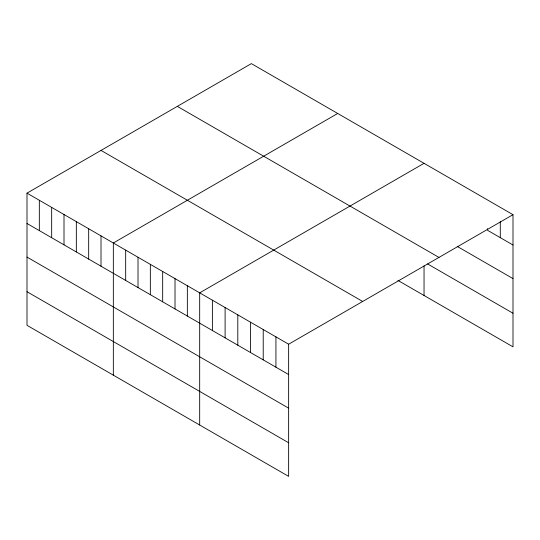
<?xml version="1.0" encoding="UTF-8"?>
<svg xmlns="http://www.w3.org/2000/svg" width="540" height="540" viewBox="0 0 540 540"><rect width="100%" height="100%" fill="white"/><g stroke="black" fill="none" stroke-linecap="round" stroke-linejoin="round"><path stroke-width="0.81" d="M27 193.151L288.637 344.21L288.637 476.381L27 325.323L27 193.151L251.363 63.619L513 214.677L513 346.849L397.926 280.409M337.703 113.468L113.339 243L113.339 375.172M424.042 163.316L199.679 292.849L199.679 425.021M288.637 344.21L513 214.677M513 244.998L487.586 230.324L487.586 228.643M457.225 246.409L513 278.606M177.322 106.367L438.959 257.425M427.572 263.918L513 313.234M101.041 150.41L362.678 301.462M27 223.479L288.637 374.531M27 257.087L288.637 408.146M27 291.715L288.637 442.773M500.29 221.657L500.29 237.661M424.042 265.876L424.042 295.488M275.926 336.872L275.926 367.193M263.223 329.535L263.223 359.856M250.513 322.198L250.513 352.526M237.803 314.861L237.803 345.188M225.099 307.523L225.099 337.851M212.389 300.186L212.389 330.514M187.346 285.728L187.346 316.055M175.014 278.606L175.014 308.934M162.675 271.485L162.675 301.813M150.343 264.364L150.343 294.692M138.011 257.243L138.011 287.57M125.678 250.121L125.678 280.449M101.007 235.879L101.007 266.207M88.675 228.757L88.675 259.085M76.336 221.636L76.336 251.964M64.004 214.515L64.004 244.843M51.671 207.394L51.671 237.722M39.332 200.273L39.332 230.6"/></g></svg>
